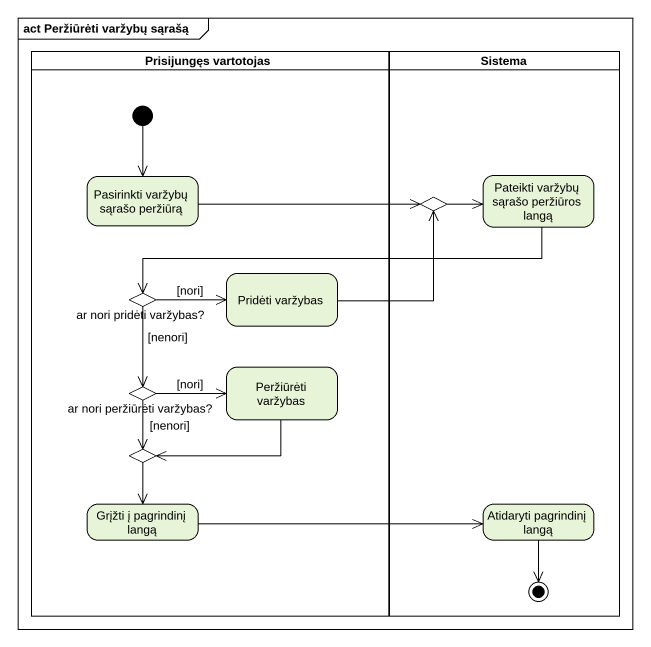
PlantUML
@startuml
mainframe act Peržiūrėti varžybų sąrašą
hide empty description
state "Prisijungęs vartotojas" as Prisijungęs_vartotojas <<partition>> {
  state "Pasirinkti varžybų sąrašo peržiūrą" as Pasirinkti_varžybų_sąrašo
  state "Pridėti varžybas" as Pridėti_varžybas
  state "ar nori pridėti varžybas?" as ar_nori_pridėti_varžybas <<choice>>
  state "ar nori peržiūrėti varžybas?" as ar_nori_peržiūrėti_varžybas <<choice>>
  state "Peržiūrėti varžybas" as Peržiūrėti_varžybas
  state choice2 <<choice>>
  state "Grįžti į pagrindinį langą" as Grįžti_į_pagrindinį_langą
  [*] --> Pasirinkti_varžybų_sąrašo
}
state Sistema <<partition>> {
  state "Pateikti varžybų sąrašo peržiūros langą" as Pateikti_varžybų_sąrašo
  state choice1 <<choice>>
  state "Atidaryti pagrindinį langą" as Atidaryti_pagrindinį_langą
  Atidaryti_pagrindinį_langą --> [*]
}
Pasirinkti_varžybų_sąrašo -right-> choice1
Pateikti_varžybų_sąrašo -left-> ar_nori_pridėti_varžybas
choice1 -right-> Pateikti_varžybų_sąrašo
Pridėti_varžybas -up-> choice1
ar_nori_pridėti_varžybas -right-> Pridėti_varžybas : [nori]
ar_nori_pridėti_varžybas --> ar_nori_peržiūrėti_varžybas : [nenori]
ar_nori_peržiūrėti_varžybas -right-> Peržiūrėti_varžybas : [nori]
ar_nori_peržiūrėti_varžybas --> choice2 : [nenori]
Peržiūrėti_varžybas -left-> choice2
choice2 --> Grįžti_į_pagrindinį_langą
Grįžti_į_pagrindinį_langą -right-> Atidaryti_pagrindinį_langą
@enduml
